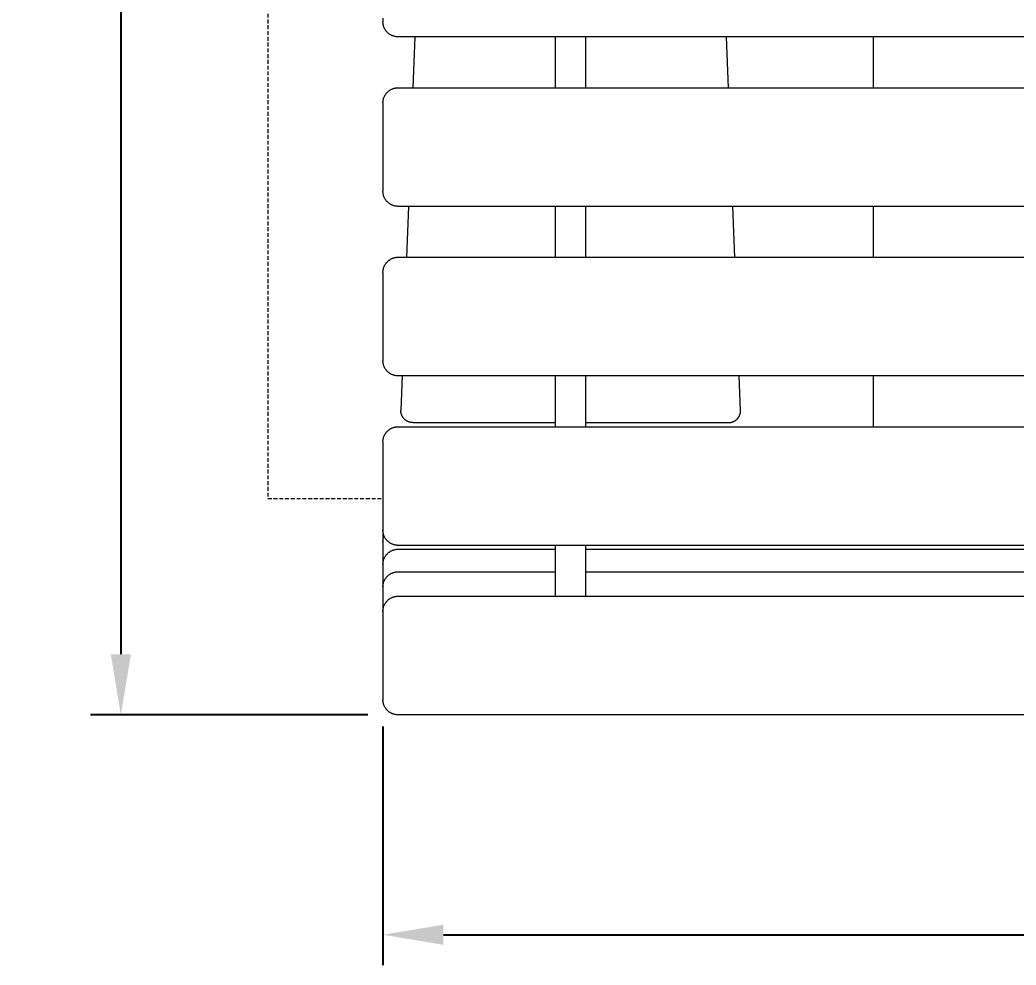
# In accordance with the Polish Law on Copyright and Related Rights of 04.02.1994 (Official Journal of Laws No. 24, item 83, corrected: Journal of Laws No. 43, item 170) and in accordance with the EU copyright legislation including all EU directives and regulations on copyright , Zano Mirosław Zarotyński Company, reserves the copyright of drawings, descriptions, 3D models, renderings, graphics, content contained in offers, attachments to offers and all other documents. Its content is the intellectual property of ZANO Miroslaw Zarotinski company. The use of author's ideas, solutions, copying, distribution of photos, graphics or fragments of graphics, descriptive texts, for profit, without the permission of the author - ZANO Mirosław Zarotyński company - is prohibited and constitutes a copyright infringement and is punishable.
# Model space of a CAD drawing. Header units: millimetres. Extents: x -62 to 2493, y 278 to 1866.
# Drawn here: x 4.9 to 333.9, y 278.1 to 590.1 of the extents above; entities that cross this region are included whole.
import ezdxf

# ---------------------------------------------------------------- set-up
doc = ezdxf.new("R2010")
doc.units = ezdxf.units.MM
doc.linetypes.add('HIDDEN', pattern=[1.905, 1.27, -0.635])
for name, color, linetype, lineweight in [('ZANO_R', 7, 'Continuous', 0), ('ZANO_R_przerywana', 7, 'HIDDEN', 0), ('ZANO_W', 1, 'Continuous', 0)]:
    doc.layers.add(name, color=color, linetype=linetype, lineweight=lineweight)
doc.styles.add('Arial', font='arial.ttf')
doc.styles.get("Standard").update_dxf_attribs({"font": 'ARIALUNI.TTF'})
doc.dimstyles.new('pl i ang', dxfattribs={"dimtxt": 50, "dimasz": 50, "dimexe": 1.25, "dimexo": 0.625, "dimgap": 10, "dimtad": 1, "dimtoh": 1, "dimtxsty": 'Standard', "dimcen": 2.5, "dimclrd": 1, "dimclre": 1, "dimclrt": 1, "dimadec": 0, "dimazin": 0, "dimtfac": 1, "dimtmove": 0, "dimatfit": 3, "dimfxl": 1, "dimarcsym": 1})

# ---------------------------------------------------------------- blocks, each defined once
blk = doc.blocks.new('*D388')
at = {"layer": 'ZANO_W', "color": 1, "lineweight": -2}
for p, q in [((119.81, 902.64), (28.28, 902.64)), ((38.28, 882.64), (38.28, 380.71)), ((119.81, 360.71), (28.28, 360.71))]:
    blk.add_line(p, q, dxfattribs=at)
at = {"layer": 'ZANO_W', "color": 1}
for points in [[(41.61, 882.64), (34.95, 882.64), (38.28, 902.64)], [(34.95, 380.71), (41.61, 380.71), (38.28, 360.71)]]:
    blk.add_solid(points, dxfattribs=at)
at = {"layer": 'ZANO_W', "color": 1, "insert": (18.07, 631.67), "char_height": 20, "attachment_point": 5, "rotation": 90, "style": 'Arial'}
blk.add_mtext('542', dxfattribs=at)
blk = doc.blocks.new('*D389')
at = {"layer": 'ZANO_W', "color": 1, "lineweight": -2}
for p, q in [((124.81, 356.89), (124.81, 278.11)), ((624.81, 356.3), (624.81, 278.11)), ((144.81, 288.11), (604.81, 288.11))]:
    blk.add_line(p, q, dxfattribs=at)
at = {"layer": 'ZANO_W', "color": 1}
for points in [[(144.81, 291.44), (144.81, 284.77), (124.81, 288.11)], [(604.81, 284.77), (604.81, 291.44), (624.81, 288.11)]]:
    blk.add_solid(points, dxfattribs=at)
at = {"layer": 'ZANO_W', "color": 1, "insert": (374.81, 308.32), "char_height": 20, "attachment_point": 5, "style": 'Arial'}
blk.add_mtext('500', dxfattribs=at)

msp = doc.modelspace()

# ---------------------------------------------------------------- linework, layer by layer
at = {"layer": 'ZANO_R'}
for p, q in [((124.81, 590.69), (124.81, 589.51)), ((124.82, 589.34), (124.81, 589.51)), ((124.82, 589.17), (124.82, 589.34)), ((124.84, 589), (124.82, 589.17)), ((124.86, 588.83), (124.84, 589)), ((124.89, 588.66), (124.86, 588.83)), ((124.92, 588.49), (124.89, 588.66)), ((124.96, 588.33), (124.92, 588.49)), ((125, 588.16), (124.96, 588.33)), ((125.05, 588), (125, 588.16)), ((125.1, 587.84), (125.05, 588)), ((125.16, 587.68), (125.1, 587.84)), ((125.23, 587.52), (125.16, 587.68)), ((125.3, 587.36), (125.23, 587.52)), ((125.37, 587.21), (125.3, 587.36)), ((125.45, 587.06), (125.37, 587.21)), ((125.54, 586.91), (125.45, 587.06)), ((125.63, 586.77), (125.54, 586.91)), ((125.73, 586.63), (125.63, 586.77)), ((125.83, 586.49), (125.73, 586.63)), ((125.93, 586.36), (125.83, 586.49)), ((126.04, 586.23), (125.93, 586.36)), ((126.16, 586.1), (126.04, 586.23)), ((126.28, 585.98), (126.16, 586.1)), ((126.4, 585.86), (126.28, 585.98)), ((126.53, 585.74), (126.4, 585.86)), ((126.66, 585.63), (126.53, 585.74)), ((126.79, 585.53), (126.66, 585.63)), ((126.93, 585.43), (126.79, 585.53)), ((127.07, 585.33), (126.93, 585.43)), ((127.22, 585.24), (127.07, 585.33)), ((127.36, 585.15), (127.22, 585.24)), ((127.51, 585.07), (127.36, 585.15)), ((127.67, 585), (127.51, 585.07)), ((127.82, 584.93), (127.67, 585)), ((127.98, 584.86), (127.82, 584.93)), ((128.14, 584.8), (127.98, 584.86)), ((128.3, 584.75), (128.14, 584.8)), ((128.46, 584.7), (128.3, 584.75)), ((128.63, 584.65), (128.46, 584.7)), ((128.8, 584.62), (128.63, 584.65)), ((128.96, 584.58), (128.8, 584.62)), ((129.13, 584.56), (128.96, 584.58)), ((129.3, 584.54), (129.13, 584.56)), ((129.47, 584.52), (129.3, 584.54)), ((129.64, 584.51), (129.47, 584.52)), ((129.81, 584.51), (129.64, 584.51)), ((619.81, 584.51), (129.81, 584.51)), ((135.35, 584.51), (134.72, 567.72)), ((181.81, 567.72), (181.81, 584.51)), ((191.81, 567.72), (191.81, 584.51)), ((238.91, 567.72), (238.27, 584.51)), ((286.81, 567.72), (286.81, 584.51)), ((125.83, 565.74), (125.93, 565.87)), ((125.93, 565.87), (126.04, 566)), ((126.04, 566), (126.16, 566.13)), ((126.16, 566.13), (126.28, 566.25)), ((126.28, 566.25), (126.4, 566.37)), ((126.4, 566.37), (126.53, 566.49)), ((126.53, 566.49), (126.66, 566.6)), ((126.66, 566.6), (126.79, 566.7)), ((126.79, 566.7), (126.93, 566.8)), ((126.93, 566.8), (127.07, 566.9)), ((127.07, 566.9), (127.22, 566.99)), ((127.22, 566.99), (127.36, 567.08)), ((127.36, 567.08), (127.51, 567.16)), ((127.51, 567.16), (127.67, 567.23)), ((127.67, 567.23), (127.82, 567.3)), ((127.82, 567.3), (127.98, 567.37)), ((127.98, 567.37), (128.14, 567.43)), ((128.14, 567.43), (128.3, 567.48)), ((128.3, 567.48), (128.46, 567.53)), ((128.46, 567.53), (128.63, 567.58)), ((128.63, 567.58), (128.8, 567.61)), ((128.8, 567.61), (128.96, 567.65)), ((128.96, 567.65), (129.13, 567.67)), ((129.13, 567.67), (129.3, 567.69)), ((129.3, 567.69), (129.47, 567.71)), ((129.47, 567.71), (129.64, 567.72)), ((129.64, 567.72), (129.81, 567.72)), ((129.81, 567.72), (619.81, 567.72)), ((124.81, 562.72), (124.82, 562.89)), ((124.81, 562.72), (124.81, 534.74)), ((124.82, 563.06), (124.84, 563.23)), ((124.82, 562.89), (124.82, 563.06)), ((124.84, 563.23), (124.86, 563.4)), ((124.86, 563.4), (124.89, 563.57)), ((124.89, 563.57), (124.92, 563.74)), ((124.92, 563.74), (124.96, 563.9)), ((124.96, 563.9), (125, 564.07)), ((125, 564.07), (125.05, 564.23)), ((125.05, 564.23), (125.1, 564.39)), ((125.1, 564.39), (125.16, 564.55)), ((125.16, 564.55), (125.23, 564.71)), ((125.23, 564.71), (125.3, 564.87)), ((125.3, 564.87), (125.37, 565.02)), ((125.37, 565.02), (125.45, 565.17)), ((125.45, 565.17), (125.54, 565.32)), ((125.54, 565.32), (125.63, 565.46)), ((125.63, 565.46), (125.73, 565.6)), ((125.73, 565.6), (125.83, 565.74)), ((124.81, 534.74), (124.81, 533.56)), ((124.82, 533.39), (124.81, 533.56)), ((124.82, 533.22), (124.82, 533.39)), ((124.84, 533.05), (124.82, 533.22)), ((124.86, 532.88), (124.84, 533.05)), ((124.89, 532.71), (124.86, 532.88)), ((124.92, 532.54), (124.89, 532.71)), ((124.96, 532.38), (124.92, 532.54)), ((125, 532.21), (124.96, 532.38)), ((125.05, 532.05), (125, 532.21)), ((125.1, 531.89), (125.05, 532.05)), ((125.16, 531.73), (125.1, 531.89)), ((125.23, 531.57), (125.16, 531.73)), ((125.3, 531.41), (125.23, 531.57)), ((125.37, 531.26), (125.3, 531.41)), ((125.45, 531.11), (125.37, 531.26)), ((125.54, 530.96), (125.45, 531.11)), ((125.63, 530.82), (125.54, 530.96)), ((125.73, 530.68), (125.63, 530.82)), ((125.83, 530.54), (125.73, 530.68)), ((125.93, 530.41), (125.83, 530.54)), ((126.04, 530.28), (125.93, 530.41)), ((126.16, 530.15), (126.04, 530.28)), ((126.28, 530.03), (126.16, 530.15)), ((126.4, 529.91), (126.28, 530.03)), ((126.53, 529.79), (126.4, 529.91)), ((126.66, 529.68), (126.53, 529.79)), ((126.79, 529.58), (126.66, 529.68)), ((126.93, 529.48), (126.79, 529.58)), ((127.07, 529.38), (126.93, 529.48)), ((127.22, 529.29), (127.07, 529.38)), ((127.36, 529.2), (127.22, 529.29)), ((127.51, 529.12), (127.36, 529.2)), ((127.67, 529.05), (127.51, 529.12)), ((127.82, 528.98), (127.67, 529.05)), ((127.98, 528.91), (127.82, 528.98)), ((128.14, 528.85), (127.98, 528.91)), ((128.3, 528.8), (128.14, 528.85)), ((128.46, 528.75), (128.3, 528.8)), ((128.63, 528.7), (128.46, 528.75)), ((128.8, 528.67), (128.63, 528.7)), ((128.96, 528.63), (128.8, 528.67)), ((129.13, 528.61), (128.96, 528.63)), ((129.3, 528.59), (129.13, 528.61)), ((129.47, 528.57), (129.3, 528.59)), ((129.64, 528.56), (129.47, 528.57)), ((129.81, 528.56), (129.64, 528.56)), ((619.81, 528.56), (129.81, 528.56)), ((133.25, 528.56), (132.62, 511.77)), ((181.81, 511.77), (181.81, 528.56)), ((191.81, 511.77), (191.81, 528.56)), ((241.01, 511.77), (240.38, 528.56)), ((286.81, 511.77), (286.81, 528.56)), ((125.83, 509.79), (125.93, 509.92)), ((125.93, 509.92), (126.04, 510.05)), ((126.04, 510.05), (126.16, 510.18)), ((126.16, 510.18), (126.28, 510.3)), ((126.28, 510.3), (126.4, 510.42)), ((126.4, 510.42), (126.53, 510.54)), ((126.53, 510.54), (126.66, 510.65)), ((126.66, 510.65), (126.79, 510.75)), ((126.79, 510.75), (126.93, 510.85)), ((126.93, 510.85), (127.07, 510.95)), ((127.07, 510.95), (127.22, 511.04)), ((127.22, 511.04), (127.36, 511.13)), ((127.36, 511.13), (127.51, 511.21)), ((127.51, 511.21), (127.67, 511.28)), ((127.67, 511.28), (127.82, 511.35)), ((127.82, 511.35), (127.98, 511.42)), ((127.98, 511.42), (128.14, 511.48)), ((128.14, 511.48), (128.3, 511.53)), ((128.3, 511.53), (128.46, 511.58)), ((128.46, 511.58), (128.63, 511.63)), ((128.63, 511.63), (128.8, 511.66)), ((128.8, 511.66), (128.96, 511.7)), ((128.96, 511.7), (129.13, 511.72)), ((129.13, 511.72), (129.3, 511.74)), ((129.3, 511.74), (129.47, 511.76)), ((129.47, 511.76), (129.64, 511.77)), ((129.64, 511.77), (129.81, 511.77)), ((129.81, 511.77), (619.81, 511.77)), ((124.81, 506.77), (124.82, 506.94)), ((124.81, 506.77), (124.81, 478.79)), ((124.82, 507.11), (124.84, 507.28)), ((124.82, 506.94), (124.82, 507.11)), ((124.84, 507.28), (124.86, 507.45)), ((124.86, 507.45), (124.89, 507.62)), ((124.89, 507.62), (124.92, 507.79)), ((124.92, 507.79), (124.96, 507.95)), ((124.96, 507.95), (125, 508.12)), ((125, 508.12), (125.05, 508.28)), ((125.05, 508.28), (125.1, 508.44)), ((125.1, 508.44), (125.16, 508.6)), ((125.16, 508.6), (125.23, 508.76)), ((125.23, 508.76), (125.3, 508.92)), ((125.3, 508.92), (125.37, 509.07)), ((125.37, 509.07), (125.45, 509.22)), ((125.45, 509.22), (125.54, 509.37)), ((125.54, 509.37), (125.63, 509.51)), ((125.63, 509.51), (125.73, 509.65)), ((125.73, 509.65), (125.83, 509.79)), ((124.81, 478.79), (124.81, 477.61)), ((124.82, 477.44), (124.81, 477.61)), ((124.82, 477.27), (124.82, 477.44)), ((124.84, 477.1), (124.82, 477.27)), ((124.86, 476.93), (124.84, 477.1)), ((124.89, 476.76), (124.86, 476.93)), ((124.92, 476.59), (124.89, 476.76)), ((124.96, 476.43), (124.92, 476.59)), ((125, 476.26), (124.96, 476.43)), ((125.05, 476.1), (125, 476.26)), ((125.1, 475.94), (125.05, 476.1)), ((125.16, 475.78), (125.1, 475.94)), ((125.23, 475.62), (125.16, 475.78)), ((125.3, 475.46), (125.23, 475.62)), ((125.37, 475.31), (125.3, 475.46)), ((125.45, 475.16), (125.37, 475.31)), ((125.54, 475.01), (125.45, 475.16)), ((125.63, 474.87), (125.54, 475.01)), ((125.73, 474.73), (125.63, 474.87)), ((125.83, 474.59), (125.73, 474.73)), ((125.93, 474.46), (125.83, 474.59)), ((126.04, 474.33), (125.93, 474.46)), ((126.16, 474.2), (126.04, 474.33)), ((126.28, 474.08), (126.16, 474.2)), ((126.4, 473.96), (126.28, 474.08)), ((126.53, 473.84), (126.4, 473.96)), ((126.66, 473.73), (126.53, 473.84)), ((126.79, 473.63), (126.66, 473.73)), ((126.93, 473.53), (126.79, 473.63)), ((127.07, 473.43), (126.93, 473.53)), ((127.22, 473.34), (127.07, 473.43)), ((127.36, 473.25), (127.22, 473.34)), ((127.51, 473.17), (127.36, 473.25)), ((127.67, 473.1), (127.51, 473.17)), ((127.82, 473.03), (127.67, 473.1)), ((127.98, 472.96), (127.82, 473.03)), ((128.14, 472.9), (127.98, 472.96)), ((128.3, 472.85), (128.14, 472.9)), ((128.46, 472.8), (128.3, 472.85)), ((128.63, 472.75), (128.46, 472.8)), ((128.8, 472.72), (128.63, 472.75)), ((128.96, 472.68), (128.8, 472.72)), ((129.13, 472.66), (128.96, 472.68)), ((129.3, 472.64), (129.13, 472.66)), ((129.47, 472.62), (129.3, 472.64)), ((129.64, 472.61), (129.47, 472.62)), ((129.81, 472.61), (129.64, 472.61)), ((619.81, 472.61), (129.81, 472.61)), ((131.14, 472.61), (130.72, 461.32)), ((181.81, 455.82), (181.81, 472.61)), ((191.81, 455.82), (191.81, 472.61)), ((242.91, 461.32), (242.48, 472.61)), ((286.81, 455.82), (286.81, 472.61)), ((130.72, 461.32), (130.72, 461.24)), ((130.72, 461.24), (130.72, 461.17)), ((130.72, 461.03), (130.72, 461.17)), ((130.73, 460.9), (130.72, 461.03)), ((130.74, 460.76), (130.73, 460.9)), ((130.75, 460.62), (130.74, 460.76)), ((130.77, 460.49), (130.75, 460.62)), ((242.85, 460.5), (242.87, 460.64)), ((242.87, 460.64), (242.89, 460.77)), ((242.89, 460.77), (242.9, 460.91)), ((242.9, 460.91), (242.91, 461.04)), ((242.91, 461.18), (242.91, 461.32)), ((242.91, 461.04), (242.91, 461.18)), ((130.8, 460.35), (130.77, 460.49)), ((130.83, 460.22), (130.8, 460.35)), ((130.86, 460.09), (130.83, 460.22)), ((130.9, 459.96), (130.86, 460.09)), ((130.95, 459.83), (130.9, 459.96)), ((131, 459.7), (130.95, 459.83)), ((131.05, 459.57), (131, 459.7)), ((131.1, 459.45), (131.05, 459.57)), ((131.16, 459.33), (131.1, 459.45)), ((131.23, 459.21), (131.16, 459.33)), ((131.3, 459.09), (131.23, 459.21)), ((131.37, 458.97), (131.3, 459.09)), ((131.45, 458.86), (131.37, 458.97)), ((131.53, 458.75), (131.45, 458.86)), ((131.61, 458.64), (131.53, 458.75)), ((131.7, 458.54), (131.61, 458.64)), ((131.79, 458.44), (131.7, 458.54)), ((131.89, 458.34), (131.79, 458.44)), ((131.99, 458.24), (131.89, 458.34)), ((132.09, 458.15), (131.99, 458.24)), ((132.19, 458.07), (132.09, 458.15)), ((132.3, 457.98), (132.19, 458.07)), ((132.41, 457.9), (132.3, 457.98)), ((132.52, 457.82), (132.41, 457.9)), ((132.64, 457.75), (132.52, 457.82)), ((132.76, 457.68), (132.64, 457.75)), ((132.88, 457.62), (132.76, 457.68)), ((133, 457.56), (132.88, 457.62)), ((133.12, 457.5), (133, 457.56)), ((133.25, 457.45), (133.12, 457.5)), ((133.38, 457.4), (133.25, 457.45)), ((133.51, 457.36), (133.38, 457.4)), ((133.64, 457.32), (133.51, 457.36)), ((133.77, 457.28), (133.64, 457.32)), ((133.9, 457.25), (133.77, 457.28)), ((134.04, 457.23), (133.9, 457.25)), ((134.17, 457.21), (134.04, 457.23)), ((239.46, 457.21), (239.59, 457.23)), ((239.59, 457.23), (239.73, 457.25)), ((239.73, 457.25), (239.86, 457.28)), ((239.86, 457.28), (239.99, 457.32)), ((239.99, 457.32), (240.12, 457.36)), ((240.12, 457.36), (240.25, 457.4)), ((240.25, 457.4), (240.38, 457.45)), ((240.38, 457.45), (240.51, 457.5)), ((240.51, 457.5), (240.63, 457.56)), ((240.63, 457.56), (240.75, 457.62)), ((240.75, 457.62), (240.87, 457.68)), ((240.87, 457.68), (240.99, 457.75)), ((240.99, 457.75), (241.11, 457.83)), ((241.11, 457.83), (241.22, 457.9)), ((241.22, 457.9), (241.33, 457.98)), ((241.33, 457.98), (241.44, 458.07)), ((241.44, 458.07), (241.54, 458.16)), ((241.54, 458.16), (241.64, 458.25)), ((241.64, 458.25), (241.74, 458.34)), ((241.74, 458.34), (241.84, 458.44)), ((241.84, 458.44), (241.93, 458.54)), ((241.93, 458.54), (242.02, 458.65)), ((242.02, 458.65), (242.1, 458.76)), ((242.1, 458.76), (242.18, 458.87)), ((242.18, 458.87), (242.26, 458.98)), ((242.26, 458.98), (242.33, 459.1)), ((242.33, 459.1), (242.4, 459.22)), ((242.4, 459.22), (242.47, 459.34)), ((242.47, 459.34), (242.53, 459.46)), ((242.53, 459.46), (242.58, 459.58)), ((242.58, 459.58), (242.63, 459.71)), ((242.63, 459.71), (242.68, 459.84)), ((242.68, 459.84), (242.73, 459.97)), ((242.73, 459.97), (242.76, 460.1)), ((242.76, 460.1), (242.8, 460.23)), ((242.8, 460.23), (242.83, 460.37)), ((242.83, 460.37), (242.85, 460.5)), ((125.83, 453.84), (125.93, 453.97)), ((125.93, 453.97), (126.04, 454.1)), ((126.04, 454.1), (126.16, 454.23)), ((126.16, 454.23), (126.28, 454.35)), ((126.28, 454.35), (126.4, 454.47)), ((126.4, 454.47), (126.53, 454.59)), ((126.53, 454.59), (126.66, 454.7)), ((126.66, 454.7), (126.79, 454.8)), ((126.79, 454.8), (126.93, 454.9)), ((126.93, 454.9), (127.07, 455)), ((127.07, 455), (127.22, 455.09)), ((127.22, 455.09), (127.36, 455.18)), ((127.36, 455.18), (127.51, 455.26)), ((127.51, 455.26), (127.67, 455.33)), ((127.67, 455.33), (127.82, 455.4)), ((127.82, 455.4), (127.98, 455.47)), ((127.98, 455.47), (128.14, 455.53)), ((128.14, 455.53), (128.3, 455.58)), ((128.3, 455.58), (128.46, 455.63)), ((128.46, 455.63), (128.63, 455.68)), ((128.63, 455.68), (128.8, 455.71)), ((128.8, 455.71), (128.96, 455.75)), ((128.96, 455.75), (129.13, 455.77)), ((129.13, 455.77), (129.3, 455.79)), ((129.3, 455.79), (129.47, 455.81)), ((129.47, 455.81), (129.64, 455.82)), ((129.64, 455.82), (129.81, 455.82)), ((129.81, 455.82), (619.81, 455.82)), ((134.31, 457.19), (134.17, 457.21)), ((134.44, 457.18), (134.31, 457.19)), ((134.58, 457.17), (134.44, 457.18)), ((134.72, 457.17), (134.58, 457.17)), ((134.72, 457.17), (181.81, 457.17)), ((191.81, 457.17), (238.91, 457.17)), ((238.91, 457.17), (239.05, 457.17)), ((239.05, 457.17), (239.18, 457.18)), ((239.18, 457.18), (239.32, 457.19)), ((239.32, 457.19), (239.46, 457.21)), ((124.81, 450.82), (124.82, 450.99)), ((124.81, 450.82), (124.81, 422.84)), ((124.82, 451.16), (124.84, 451.33)), ((124.82, 450.99), (124.82, 451.16)), ((124.84, 451.33), (124.86, 451.5)), ((124.86, 451.5), (124.89, 451.67)), ((124.89, 451.67), (124.92, 451.84)), ((124.92, 451.84), (124.96, 452)), ((124.96, 452), (125, 452.17)), ((125, 452.17), (125.05, 452.33)), ((125.05, 452.33), (125.1, 452.49)), ((125.1, 452.49), (125.16, 452.65)), ((125.16, 452.65), (125.23, 452.81)), ((125.23, 452.81), (125.3, 452.97)), ((125.3, 452.97), (125.37, 453.12)), ((125.37, 453.12), (125.45, 453.27)), ((125.45, 453.27), (125.54, 453.42)), ((125.54, 453.42), (125.63, 453.56)), ((125.63, 453.56), (125.73, 453.7)), ((125.73, 453.7), (125.83, 453.84)), ((124.81, 422.84), (124.81, 421.66)), ((124.81, 421.66), (124.81, 421.54)), ((124.82, 421.49), (124.81, 421.66)), ((124.81, 421.54), (124.81, 417.82)), ((124.82, 421.32), (124.82, 421.49)), ((124.84, 421.15), (124.82, 421.32)), ((124.86, 420.98), (124.84, 421.15)), ((124.81, 417.82), (124.82, 417.99)), ((124.81, 417.82), (124.81, 414.1)), ((124.82, 418.15), (124.84, 418.31)), ((124.82, 417.99), (124.82, 418.15)), ((124.84, 418.31), (124.86, 418.48)), ((124.89, 420.81), (124.86, 420.98)), ((124.86, 418.48), (124.88, 418.64)), ((124.88, 418.64), (124.91, 418.8)), ((124.92, 420.64), (124.89, 420.81)), ((124.91, 418.8), (124.94, 418.96)), ((124.96, 420.48), (124.92, 420.64)), ((124.94, 418.96), (124.98, 419.12)), ((125, 420.31), (124.96, 420.48)), ((124.98, 419.12), (125.03, 419.28)), ((125.05, 420.15), (125, 420.31)), ((125.03, 419.28), (125.08, 419.43)), ((125.1, 419.99), (125.05, 420.15)), ((125.08, 419.43), (125.14, 419.59)), ((125.16, 419.83), (125.1, 419.99)), ((125.14, 419.59), (125.2, 419.74)), ((125.23, 419.67), (125.16, 419.83)), ((125.3, 419.51), (125.23, 419.67)), ((125.37, 419.36), (125.3, 419.51)), ((125.45, 419.21), (125.37, 419.36)), ((125.54, 419.06), (125.45, 419.21)), ((125.63, 418.92), (125.54, 419.06)), ((125.73, 418.78), (125.63, 418.92)), ((125.83, 418.64), (125.73, 418.78)), ((125.93, 418.51), (125.83, 418.64)), ((126.04, 418.38), (125.93, 418.51)), ((126.16, 418.25), (126.04, 418.38)), ((126.28, 418.13), (126.16, 418.25)), ((126.4, 418.01), (126.28, 418.13)), ((126.53, 417.89), (126.4, 418.01)), ((126.66, 417.78), (126.53, 417.89)), ((126.79, 417.68), (126.66, 417.78)), ((126.93, 417.58), (126.79, 417.68)), ((126.79, 414.36), (126.93, 414.46)), ((127.07, 417.48), (126.93, 417.58)), ((126.93, 414.46), (127.07, 414.56)), ((127.22, 417.39), (127.07, 417.48)), ((127.07, 414.56), (127.22, 414.65)), ((127.36, 417.3), (127.22, 417.39)), ((127.22, 414.65), (127.36, 414.73)), ((127.51, 417.22), (127.36, 417.3)), ((127.36, 414.73), (127.51, 414.81)), ((127.67, 417.15), (127.51, 417.22)), ((127.51, 414.81), (127.67, 414.89)), ((127.82, 417.08), (127.67, 417.15)), ((127.67, 414.89), (127.82, 414.96)), ((127.98, 417.01), (127.82, 417.08)), ((127.82, 414.96), (127.98, 415.03)), ((128.14, 416.95), (127.98, 417.01)), ((127.98, 415.03), (128.14, 415.09)), ((128.3, 416.9), (128.14, 416.95)), ((128.14, 415.09), (128.3, 415.14)), ((128.46, 416.85), (128.3, 416.9)), ((128.3, 415.14), (128.46, 415.19)), ((128.63, 416.8), (128.46, 416.85)), ((128.46, 415.19), (128.63, 415.23)), ((128.8, 416.77), (128.63, 416.8)), ((128.63, 415.23), (128.8, 415.27)), ((128.96, 416.73), (128.8, 416.77)), ((128.8, 415.27), (128.96, 415.3)), ((129.13, 416.71), (128.96, 416.73)), ((128.96, 415.3), (129.13, 415.33)), ((129.3, 416.69), (129.13, 416.71)), ((129.13, 415.33), (129.3, 415.35)), ((129.47, 416.67), (129.3, 416.69)), ((129.3, 415.35), (129.47, 415.36)), ((129.64, 416.66), (129.47, 416.67)), ((129.47, 415.36), (129.64, 415.37)), ((129.81, 416.66), (129.64, 416.66)), ((129.64, 415.37), (129.81, 415.37)), ((619.81, 416.66), (129.81, 416.66)), ((129.81, 415.37), (181.81, 415.37)), ((181.81, 399.87), (181.81, 416.66)), ((191.81, 399.87), (191.81, 416.66)), ((191.81, 415.37), (557.81, 415.37)), ((124.81, 414.1), (124.81, 410.37)), ((124.86, 411.06), (124.89, 411.22)), ((124.89, 411.22), (124.92, 411.39)), ((124.92, 411.39), (124.96, 411.56)), ((124.96, 411.56), (125, 411.72)), ((125, 411.72), (125.05, 411.89)), ((125.05, 411.89), (125.1, 412.05)), ((125.1, 412.05), (125.16, 412.21)), ((125.16, 412.21), (125.23, 412.37)), ((125.23, 412.37), (125.3, 412.52)), ((125.3, 412.52), (125.37, 412.67)), ((125.37, 412.67), (125.45, 412.82)), ((125.45, 412.82), (125.54, 412.97)), ((125.54, 412.97), (125.63, 413.12)), ((125.63, 413.12), (125.73, 413.26)), ((125.73, 413.26), (125.83, 413.4)), ((125.83, 413.4), (125.93, 413.53)), ((125.93, 413.53), (126.04, 413.66)), ((126.04, 413.66), (126.16, 413.79)), ((126.16, 413.79), (126.28, 413.91)), ((126.28, 413.91), (126.4, 414.03)), ((126.4, 414.03), (126.53, 414.14)), ((126.53, 414.14), (126.66, 414.25)), ((126.66, 414.25), (126.79, 414.36)), ((124.81, 410.37), (124.82, 410.55)), ((124.81, 410.37), (124.81, 406.65)), ((124.82, 410.72), (124.84, 410.89)), ((124.82, 410.55), (124.82, 410.72)), ((124.84, 410.89), (124.86, 411.06)), ((128.96, 407.85), (129.13, 407.88)), ((129.13, 407.88), (129.3, 407.9)), ((129.3, 407.9), (129.47, 407.92)), ((129.47, 407.92), (129.64, 407.92)), ((129.64, 407.92), (129.81, 407.93)), ((129.81, 407.93), (181.81, 407.93)), ((191.81, 407.93), (557.81, 407.93)), ((124.81, 406.65), (124.81, 402.93)), ((125.05, 404.44), (125.1, 404.6)), ((125.1, 404.6), (125.16, 404.76)), ((125.16, 404.76), (125.23, 404.92)), ((125.23, 404.92), (125.3, 405.07)), ((125.3, 405.07), (125.37, 405.23)), ((125.37, 405.23), (125.45, 405.38)), ((125.45, 405.38), (125.54, 405.53)), ((125.54, 405.53), (125.63, 405.67)), ((125.63, 405.67), (125.73, 405.81)), ((125.73, 405.81), (125.83, 405.95)), ((125.83, 405.95), (125.93, 406.08)), ((125.93, 406.08), (126.04, 406.21)), ((126.04, 406.21), (126.16, 406.34)), ((126.16, 406.34), (126.28, 406.46)), ((126.28, 406.46), (126.4, 406.58)), ((126.4, 406.58), (126.53, 406.7)), ((126.53, 406.7), (126.66, 406.81)), ((126.66, 406.81), (126.79, 406.91)), ((126.79, 406.91), (126.93, 407.01)), ((126.93, 407.01), (127.07, 407.11)), ((127.07, 407.11), (127.22, 407.2)), ((127.22, 407.2), (127.36, 407.29)), ((127.36, 407.29), (127.51, 407.37)), ((127.51, 407.37), (127.67, 407.44)), ((127.67, 407.44), (127.82, 407.51)), ((127.82, 407.51), (127.98, 407.58)), ((127.98, 407.58), (128.14, 407.64)), ((128.14, 407.64), (128.3, 407.69)), ((128.3, 407.69), (128.46, 407.74)), ((128.46, 407.74), (128.63, 407.79)), ((128.63, 407.79), (128.8, 407.82)), ((128.8, 407.82), (128.96, 407.85)), ((124.81, 402.93), (124.82, 403.1)), ((124.81, 402.93), (124.81, 399.2)), ((124.82, 403.27), (124.84, 403.44)), ((124.82, 403.1), (124.82, 403.27)), ((124.84, 403.44), (124.86, 403.61)), ((124.86, 403.61), (124.89, 403.78)), ((124.89, 403.78), (124.92, 403.94)), ((124.92, 403.94), (124.96, 404.11)), ((124.96, 404.11), (125, 404.28)), ((125, 404.28), (125.05, 404.44)), ((124.81, 399.2), (124.81, 394.87)), ((125.83, 397.89), (125.93, 398.02)), ((125.93, 398.02), (126.04, 398.15)), ((126.04, 398.15), (126.16, 398.28)), ((126.16, 398.28), (126.28, 398.4)), ((126.28, 398.4), (126.4, 398.52)), ((126.4, 398.52), (126.53, 398.64)), ((126.53, 398.64), (126.66, 398.75)), ((126.66, 398.75), (126.79, 398.85)), ((126.79, 398.85), (126.93, 398.95)), ((126.93, 398.95), (127.07, 399.05)), ((127.07, 399.05), (127.22, 399.14)), ((127.22, 399.14), (127.36, 399.23)), ((127.36, 399.23), (127.51, 399.31)), ((127.51, 399.31), (127.67, 399.38)), ((127.67, 399.38), (127.82, 399.45)), ((127.82, 399.45), (127.98, 399.52)), ((127.98, 399.52), (128.14, 399.58)), ((128.14, 399.58), (128.3, 399.63)), ((128.3, 399.63), (128.46, 399.68)), ((128.46, 399.68), (128.63, 399.73)), ((128.63, 399.73), (128.8, 399.76)), ((128.8, 399.76), (128.96, 399.8)), ((128.96, 399.8), (129.13, 399.82)), ((129.13, 399.82), (129.3, 399.84)), ((129.3, 399.84), (129.47, 399.86)), ((129.47, 399.86), (129.64, 399.87)), ((129.64, 399.87), (129.81, 399.87)), ((129.81, 399.87), (619.81, 399.87)), ((124.81, 394.87), (124.82, 395.04)), ((124.81, 394.87), (124.81, 366.89)), ((124.82, 395.21), (124.84, 395.38)), ((124.82, 395.04), (124.82, 395.21)), ((124.84, 395.38), (124.86, 395.55)), ((124.86, 395.55), (124.89, 395.72)), ((124.89, 395.72), (124.92, 395.89)), ((124.92, 395.89), (124.96, 396.05)), ((124.96, 396.05), (125, 396.22)), ((125, 396.22), (125.05, 396.38)), ((125.05, 396.38), (125.1, 396.54)), ((125.1, 396.54), (125.16, 396.7)), ((125.16, 396.7), (125.23, 396.86)), ((125.23, 396.86), (125.3, 397.02)), ((125.3, 397.02), (125.37, 397.17)), ((125.37, 397.17), (125.45, 397.32)), ((125.45, 397.32), (125.54, 397.47)), ((125.54, 397.47), (125.63, 397.61)), ((125.63, 397.61), (125.73, 397.75)), ((125.73, 397.75), (125.83, 397.89)), ((124.81, 366.89), (124.81, 365.71)), ((124.82, 365.54), (124.81, 365.71)), ((124.82, 365.37), (124.82, 365.54)), ((124.84, 365.2), (124.82, 365.37)), ((124.86, 365.03), (124.84, 365.2)), ((124.89, 364.86), (124.86, 365.03)), ((124.92, 364.69), (124.89, 364.86)), ((124.96, 364.53), (124.92, 364.69)), ((125, 364.36), (124.96, 364.53)), ((125.05, 364.2), (125, 364.36)), ((125.1, 364.04), (125.05, 364.2)), ((125.16, 363.88), (125.1, 364.04)), ((125.23, 363.72), (125.16, 363.88)), ((125.3, 363.56), (125.23, 363.72)), ((125.37, 363.41), (125.3, 363.56)), ((125.45, 363.26), (125.37, 363.41)), ((125.54, 363.11), (125.45, 363.26)), ((125.63, 362.97), (125.54, 363.11)), ((125.73, 362.83), (125.63, 362.97)), ((125.83, 362.69), (125.73, 362.83)), ((125.93, 362.56), (125.83, 362.69)), ((126.04, 362.43), (125.93, 362.56)), ((126.16, 362.3), (126.04, 362.43)), ((126.28, 362.18), (126.16, 362.3)), ((126.4, 362.06), (126.28, 362.18)), ((126.53, 361.94), (126.4, 362.06)), ((126.66, 361.83), (126.53, 361.94)), ((126.79, 361.73), (126.66, 361.83)), ((126.93, 361.63), (126.79, 361.73)), ((127.07, 361.53), (126.93, 361.63)), ((127.22, 361.44), (127.07, 361.53)), ((127.36, 361.35), (127.22, 361.44)), ((127.51, 361.27), (127.36, 361.35)), ((127.67, 361.2), (127.51, 361.27)), ((127.82, 361.13), (127.67, 361.2)), ((127.98, 361.06), (127.82, 361.13)), ((128.14, 361), (127.98, 361.06)), ((128.3, 360.95), (128.14, 361)), ((128.46, 360.9), (128.3, 360.95)), ((128.63, 360.85), (128.46, 360.9)), ((128.8, 360.82), (128.63, 360.85)), ((128.96, 360.78), (128.8, 360.82)), ((129.13, 360.76), (128.96, 360.78)), ((129.3, 360.74), (129.13, 360.76)), ((129.47, 360.72), (129.3, 360.74)), ((129.64, 360.71), (129.47, 360.72)), ((129.81, 360.71), (129.64, 360.71)), ((619.81, 360.71), (129.81, 360.71))]:
    msp.add_line(p, q, dxfattribs=at)
at = {"layer": 'ZANO_R_przerywana'}
for p, q in [((86.81, 832.17), (86.81, 432.17)), ((86.81, 432.17), (124.81, 432.17))]:
    msp.add_line(p, q, dxfattribs=at)

# ---------------------------------------------------------------- dimensions: what is measured, and where the dimension line sits
at = {"layer": 'ZANO_W'}
dim = msp.add_linear_dim(base=(38.28, 360.71), p1=(129.81, 902.64), p2=(129.81, 360.71), angle=90, dimstyle='pl i ang', override={"dimtxt": 20, "dimasz": 20, "dimexe": 10, "dimexo": 10, "dimtoh": 0, "dimdec": 0, "dimtxsty": 'Arial', "dimtdec": 0, "dimtmove": 1}, dxfattribs=at)
dim.commit()
dim.dimension.update_dxf_attribs({"geometry": '*D388', "text_midpoint": (18.07, 631.67)})
dim = msp.add_linear_dim(base=(624.81, 288.11), p1=(124.81, 366.89), p2=(624.81, 366.3), dimstyle='pl i ang', override={"dimtxt": 20, "dimasz": 20, "dimexe": 10, "dimexo": 10, "dimtoh": 0, "dimdec": 0, "dimtxsty": 'Arial', "dimtdec": 0, "dimtmove": 1}, dxfattribs=at)
dim.commit()
dim.dimension.update_dxf_attribs({"geometry": '*D389', "text_midpoint": (374.81, 308.32)})

doc.saveas('drawing.dxf')
